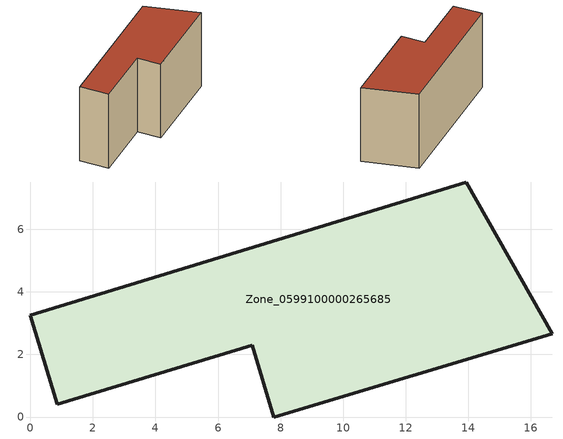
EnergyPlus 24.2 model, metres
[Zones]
Zone_0599100000265685
 floor ground (C_G): 7.09,2.29 0.86,0.41 0,3.26 13.94,7.52 16.68,2.67 7.78,0 z0
 wall outside (C_F): 13.94,7.52 0,3.26 0.86,0.41 7.09,2.29 7.78,0 16.68,2.67 13.94,7.52 z0:8.31
 roof outside (C_R): 16.68,2.67 13.94,7.52 0,3.26 0.86,0.41 7.09,2.29 7.78,0 z8.31
[BUILDING]
Pand.0599100000265685: North Axis=0; Terrain=City; Loads Convergence Tolerance Value=0.04; Temperature Convergence Tolerance Value=0.4; Solar Distribution=FullExterior; Maximum Number of Warmup Days=25; Minimum Number of Warmup Days=1
[Site:Location]
Rotterdam.The.Hague.AP_ZH_NLD Design_Conditions: Latitude=51.96; Longitude=4.45; Time Zone=1; Elevation=-4.5
[SITE:GROUNDTEMPERATURE:BUILDINGSURFACE]
18, 18, 18, 18, 18, 18, 18, 18, 18, 18, 18, 18
[MATERIAL] Thermal Absorptance=0.9; Solar Absorptance=0.7; Visible Absorptance=0.7
Name | Roughness | Thickness | Conductivity | Density | Specific Heat
G.TI.1975-1991 | MediumSmooth | 0.15 | 0.288461 | 540 | 1210
F.TI.1975-1991 | Rough | 0.3 | 0.230769 | 1920 | 840
R.TI.1975-1991 | MediumRough | 0.2 | 0.153846 | 1500 | 1000
[CONSTRUCTION]
C_G: G.TI.1975-1991
C_F: F.TI.1975-1991
C_R: R.TI.1975-1991
[ZONE]
Zone_0599100000265685: Type=1; Multiplier=1; Ceiling Height=Autocalculate; Volume=Autocalculate; Floor Area=autocalculate; Part of Total Floor Area=Yes
[ZONEINFILTRATION:DESIGNFLOWRATE]
Infil_Zone_0599100000265685: Zone or ZoneList or Space or SpaceList=Zone_0599100000265685; Schedule=AlwaysOn; Design Flow Rate Calculation Method=Flow/Area; Flow Rate per Floor Area=0.003; Constant Term Coefficient=1; Temperature Term Coefficient=0; Velocity Term Coefficient=0; Velocity Squared Term Coefficient=0
[HVACTEMPLATE:ZONE:IDEALLOADSAIRSYSTEM]
Zone_0599100000265685: Maximum Heating Supply Air Temperature=50; Minimum Cooling Supply Air Temperature=13; Maximum Heating Supply Air Humidity Ratio=0.0156; Minimum Cooling Supply Air Humidity Ratio=0.0077; Heating Limit=NoLimit; Cooling Limit=NoLimit; Dehumidification Control Type=ConstantSensibleHeatRatio; Cooling Sensible Heat Ratio=0.7; Dehumidification Setpoint=60; Humidification Control Type=None; Humidification Setpoint=30; Outdoor Air Method=None; Outdoor Air Flow Rate per Person=0.00944; Outdoor Air Flow Rate per Zone Floor Area=0; Outdoor Air Flow Rate per Zone=0; Demand Controlled Ventilation Type=None; Outdoor Air Economizer Type=NoEconomizer; Heat Recovery Type=None; Sensible Heat Recovery Effectiveness=0.7; Latent Heat Recovery Effectiveness=0.65
[ZONECONTROL:THERMOSTAT]
ThermostatControl_Zone_0599100000265685: Zone or ZoneList=Zone_0599100000265685; Control Type Schedule=DualSetpointControlType; Control 1=Thermostat_Zone_0599100000265685; Temperature Difference Between Cutout And Setpoint=0
[THERMOSTATSETPOINT:DUALSETPOINT]
Thermostat_Zone_0599100000265685: Heating Setpoint Temperature Schedule=HeatingSetpoint_Zone_0599100000265685; Cooling Setpoint Temperature Schedule=CoolingSetpoint_Zone_0599100000265685
[SCHEDULE:COMPACT]
HeatingSetpoint_Zone_0599100000265685: Through: 12/31, For: AllDays, Until: 24:00, 21
CoolingSetpoint_Zone_0599100000265685: Through: 12/31, For: AllDays, Until: 24:00, 24
DualSetpointControlType: Through: 12/31, For: AllDays, Until: 24:00, 4
AlwaysOn: Through: 12/31, For: AllDays, Until: 24:00, 1
